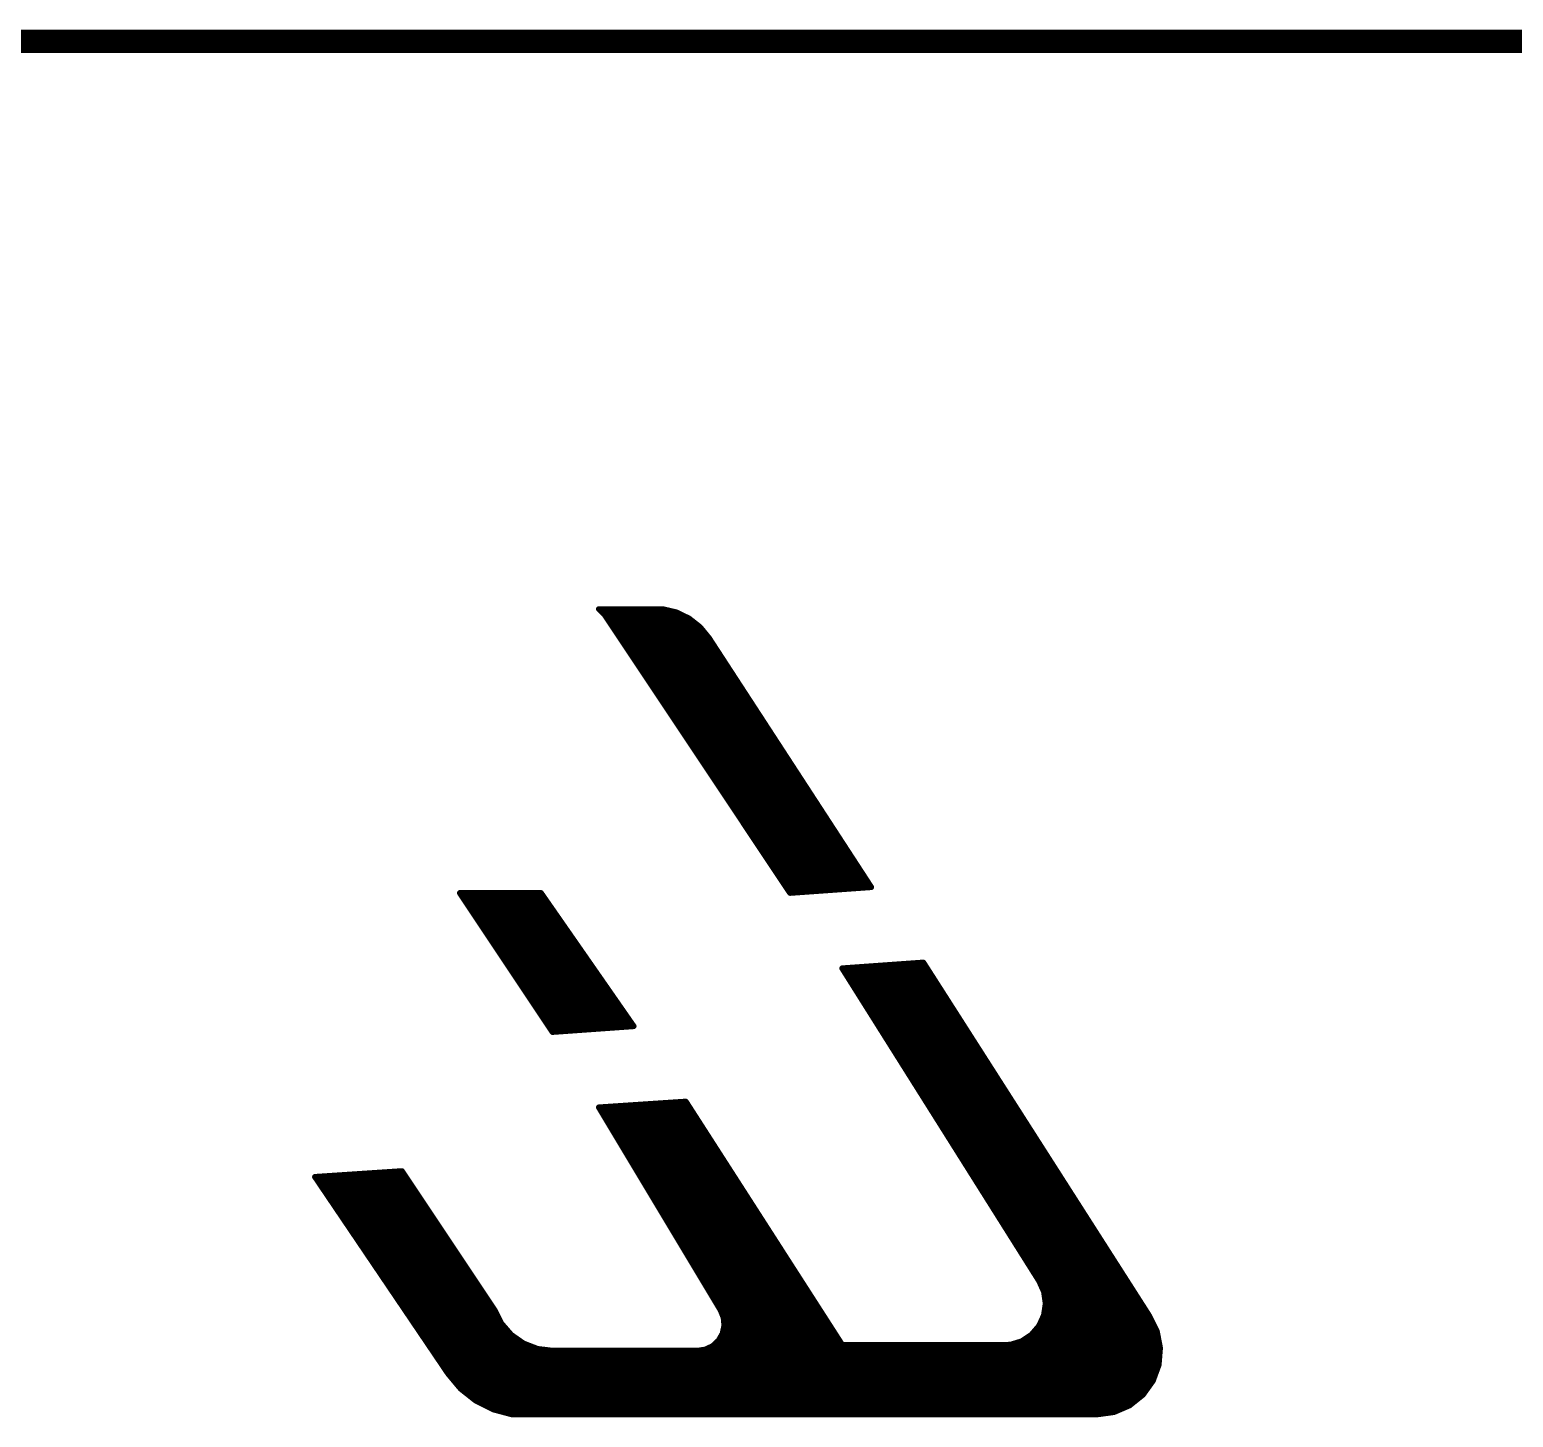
# Model space of a CAD drawing. Extents: x -0.1 to 69.9, y -0.1 to 50.9.
# Drawn here: x 50.39 to 56.89, y 44.77 to 50.85 of the extents above; entities that cross this region are included whole.
import ezdxf

# ---------------------------------------------------------------- set-up
doc = ezdxf.new("R2010")
doc.units = 0
doc.layers.add('20', color=31, linetype='CONTINUOUS')
doc.layers.add('21', color=253, linetype='CONTINUOUS')

msp = doc.modelspace()

# ---------------------------------------------------------------- linework, layer by layer
at = {"layer": '20', "const_width": 0.1016}
msp.add_lwpolyline([(5.08, 50.8), (67.31, 50.8)], dxfattribs=at)
at = {"layer": '21', "const_width": 0.0254}
for points in [[(53.1622, 48.3108), (52.8828, 48.3108)], [(52.8828, 48.3108), (52.9082, 48.2854)], [(52.9082, 48.2854), (53.721, 47.0662)], [(52.9082, 48.2854), (53.2454, 48.2854)], [(52.9251, 48.26), (53.2902, 48.26)], [(53.2223, 48.2966), (53.1622, 48.3108)], [(53.2778, 48.2698), (53.2223, 48.2966)], [(53.3263, 48.2316), (53.2778, 48.2698)], [(52.9421, 48.2346), (53.3224, 48.2346)], [(52.959, 48.2092), (53.3446, 48.2092)], [(53.3654, 48.1838), (53.3263, 48.2316)], [(52.9759, 48.1838), (53.3654, 48.1838)], [(52.9929, 48.1584), (53.3819, 48.1584)], [(53.0098, 48.133), (53.3985, 48.133)], [(54.0766, 47.0916), (53.3654, 48.1838)], [(53.0267, 48.1076), (53.415, 48.1076)], [(53.0437, 48.0822), (53.4316, 48.0822)], [(53.0606, 48.0568), (53.4481, 48.0568)], [(53.0775, 48.0314), (53.4646, 48.0314)], [(53.0945, 48.006), (53.4812, 48.006)], [(53.1114, 47.9806), (53.4977, 47.9806)], [(53.1283, 47.9552), (53.5143, 47.9552)], [(53.1453, 47.9298), (53.5308, 47.9298)], [(53.1622, 47.9044), (53.5473, 47.9044)], [(53.1791, 47.879), (53.5639, 47.879)], [(53.1961, 47.8536), (53.5804, 47.8536)], [(53.213, 47.8282), (53.597, 47.8282)], [(53.2299, 47.8028), (53.6135, 47.8028)], [(53.2469, 47.7774), (53.63, 47.7774)], [(53.2638, 47.752), (53.6466, 47.752)], [(53.2807, 47.7266), (53.6631, 47.7266)], [(53.2977, 47.7012), (53.6797, 47.7012)], [(53.3146, 47.6758), (53.6962, 47.6758)], [(53.3315, 47.6504), (53.7127, 47.6504)], [(53.3485, 47.625), (53.7293, 47.625)], [(53.3654, 47.5996), (53.7458, 47.5996)], [(53.3823, 47.5742), (53.7624, 47.5742)], [(53.3993, 47.5488), (53.7789, 47.5488)], [(53.4162, 47.5234), (53.7954, 47.5234)], [(53.4331, 47.498), (53.812, 47.498)], [(53.4501, 47.4726), (53.8285, 47.4726)], [(53.467, 47.4472), (53.845, 47.4472)], [(53.4839, 47.4218), (53.8616, 47.4218)], [(53.5009, 47.3964), (53.8781, 47.3964)], [(53.5178, 47.371), (53.8947, 47.371)], [(53.5347, 47.3456), (53.9112, 47.3456)], [(53.5517, 47.3202), (53.9277, 47.3202)], [(53.5686, 47.2948), (53.9443, 47.2948)], [(53.5855, 47.2694), (53.9608, 47.2694)], [(53.6025, 47.244), (53.9774, 47.244)], [(53.6194, 47.2186), (53.9939, 47.2186)], [(53.6363, 47.1932), (54.0104, 47.1932)], [(53.6533, 47.1678), (54.027, 47.1678)], [(53.6702, 47.1424), (54.0435, 47.1424)], [(53.6871, 47.117), (54.0601, 47.117)], [(53.7041, 47.0916), (54.0766, 47.0916)], [(53.721, 47.0662), (54.0766, 47.0916)], [(52.2732, 47.0662), (52.6796, 46.4566)], [(52.6288, 47.0662), (52.2732, 47.0662)], [(52.2901, 47.0408), (52.6465, 47.0408)], [(52.3071, 47.0154), (52.6641, 47.0154)], [(53.0352, 46.482), (52.6288, 47.0662)], [(52.324, 46.99), (52.6818, 46.99)], [(52.3409, 46.9646), (52.6995, 46.9646)], [(52.3579, 46.9392), (52.7172, 46.9392)], [(52.3748, 46.9138), (52.7348, 46.9138)], [(52.3917, 46.8884), (52.7525, 46.8884)], [(52.4087, 46.863), (52.7702, 46.863)], [(52.4256, 46.8376), (52.7878, 46.8376)], [(52.4425, 46.8122), (52.8055, 46.8122)], [(52.4595, 46.7868), (52.8232, 46.7868)], [(52.4764, 46.7614), (52.8408, 46.7614)], [(54.3052, 46.7614), (53.9496, 46.736)], [(55.2958, 45.212), (54.3052, 46.7614)], [(52.4933, 46.736), (52.8585, 46.736)], [(52.5103, 46.7106), (52.8762, 46.7106)], [(53.9496, 46.736), (54.8132, 45.3644)], [(53.9496, 46.736), (54.3214, 46.736)], [(53.9656, 46.7106), (54.3377, 46.7106)], [(52.5272, 46.6852), (52.8938, 46.6852)], [(52.5441, 46.6598), (52.9115, 46.6598)], [(52.5611, 46.6344), (52.9292, 46.6344)], [(53.9816, 46.6852), (54.3539, 46.6852)], [(53.9976, 46.6598), (54.3702, 46.6598)], [(54.0136, 46.6344), (54.3864, 46.6344)], [(52.578, 46.609), (52.9469, 46.609)], [(52.5949, 46.5836), (52.9645, 46.5836)], [(54.0296, 46.609), (54.4026, 46.609)], [(54.0456, 46.5836), (54.4189, 46.5836)], [(52.6119, 46.5582), (52.9822, 46.5582)], [(52.6288, 46.5328), (52.9999, 46.5328)], [(52.6457, 46.5074), (53.0175, 46.5074)], [(54.0615, 46.5582), (54.4351, 46.5582)], [(54.0775, 46.5328), (54.4514, 46.5328)], [(54.0935, 46.5074), (54.4676, 46.5074)], [(52.6627, 46.482), (53.0352, 46.482)], [(52.6796, 46.4566), (53.0352, 46.482)], [(54.1095, 46.482), (54.4838, 46.482)], [(54.1255, 46.4566), (54.5001, 46.4566)], [(54.1415, 46.4312), (54.5163, 46.4312)], [(54.1575, 46.4058), (54.5326, 46.4058)], [(54.1735, 46.3804), (54.5488, 46.3804)], [(54.1895, 46.355), (54.565, 46.355)], [(54.2055, 46.3296), (54.5813, 46.3296)], [(54.2215, 46.3042), (54.5975, 46.3042)], [(54.2375, 46.2788), (54.6138, 46.2788)], [(54.2535, 46.2534), (54.63, 46.2534)], [(54.2694, 46.228), (54.6462, 46.228)], [(54.2854, 46.2026), (54.6625, 46.2026)], [(54.3014, 46.1772), (54.6787, 46.1772)], [(53.2638, 46.1518), (52.8828, 46.1264)], [(52.8828, 46.1264), (53.4162, 45.2374)], [(52.8828, 46.1264), (53.2801, 46.1264)], [(53.9496, 45.085), (53.2638, 46.1518)], [(54.3174, 46.1518), (54.6949, 46.1518)], [(54.3334, 46.1264), (54.7112, 46.1264)], [(52.898, 46.101), (53.2965, 46.101)], [(52.9133, 46.0756), (53.3128, 46.0756)], [(52.9285, 46.0502), (53.3291, 46.0502)], [(54.3494, 46.101), (54.7274, 46.101)], [(54.3654, 46.0756), (54.7437, 46.0756)], [(54.3814, 46.0502), (54.7599, 46.0502)], [(52.9438, 46.0248), (53.3454, 46.0248)], [(52.959, 45.9994), (53.3618, 45.9994)], [(54.3974, 46.0248), (54.7761, 46.0248)], [(54.4134, 45.9994), (54.7924, 45.9994)], [(52.9742, 45.974), (53.3781, 45.974)], [(52.9895, 45.9486), (53.3944, 45.9486)], [(53.0047, 45.9232), (53.4108, 45.9232)], [(54.4294, 45.974), (54.8086, 45.974)], [(54.4454, 45.9486), (54.8249, 45.9486)], [(54.4614, 45.9232), (54.8411, 45.9232)], [(52.0192, 45.847), (51.6382, 45.8216)], [(52.4256, 45.2374), (52.0192, 45.847)], [(53.02, 45.8978), (53.4271, 45.8978)], [(53.0352, 45.8724), (53.4434, 45.8724)], [(53.0504, 45.847), (53.4597, 45.847)], [(54.4774, 45.8978), (54.8573, 45.8978)], [(54.4933, 45.8724), (54.8736, 45.8724)], [(54.5093, 45.847), (54.8898, 45.847)], [(51.6382, 45.8216), (52.2224, 44.958)], [(51.6382, 45.8216), (52.0361, 45.8216)], [(51.6554, 45.7962), (52.0531, 45.7962)], [(53.0657, 45.8216), (53.4761, 45.8216)], [(53.0809, 45.7962), (53.4924, 45.7962)], [(54.5253, 45.8216), (54.9061, 45.8216)], [(54.5413, 45.7962), (54.9223, 45.7962)], [(51.6726, 45.7708), (52.07, 45.7708)], [(51.6897, 45.7454), (52.0869, 45.7454)], [(51.7069, 45.72), (52.1039, 45.72)], [(53.0962, 45.7708), (53.5087, 45.7708)], [(53.1114, 45.7454), (53.5251, 45.7454)], [(53.1266, 45.72), (53.5414, 45.72)], [(54.5573, 45.7708), (54.9385, 45.7708)], [(54.5733, 45.7454), (54.9548, 45.7454)], [(54.5893, 45.72), (54.971, 45.72)], [(51.7241, 45.6946), (52.1208, 45.6946)], [(51.7413, 45.6692), (52.1377, 45.6692)], [(53.1419, 45.6946), (53.5577, 45.6946)], [(53.1571, 45.6692), (53.574, 45.6692)], [(54.6053, 45.6946), (54.9873, 45.6946)], [(54.6213, 45.6692), (55.0035, 45.6692)], [(51.7585, 45.6438), (52.1547, 45.6438)], [(51.7757, 45.6184), (52.1716, 45.6184)], [(51.7928, 45.593), (52.1885, 45.593)], [(53.1724, 45.6438), (53.5904, 45.6438)], [(53.1876, 45.6184), (53.6067, 45.6184)], [(53.2028, 45.593), (53.623, 45.593)], [(54.6373, 45.6438), (55.0197, 45.6438)], [(54.6533, 45.6184), (55.036, 45.6184)], [(54.6693, 45.593), (55.0522, 45.593)], [(51.81, 45.5676), (52.2055, 45.5676)], [(51.8272, 45.5422), (52.2224, 45.5422)], [(53.2181, 45.5676), (53.6394, 45.5676)], [(53.2333, 45.5422), (53.6557, 45.5422)], [(54.6853, 45.5676), (55.0685, 45.5676)], [(54.7013, 45.5422), (55.0847, 45.5422)], [(51.8444, 45.5168), (52.2393, 45.5168)], [(51.8616, 45.4914), (52.2563, 45.4914)], [(51.8788, 45.466), (52.2732, 45.466)], [(53.2486, 45.5168), (53.672, 45.5168)], [(53.2638, 45.4914), (53.6883, 45.4914)], [(53.279, 45.466), (53.7047, 45.466)], [(54.7172, 45.5168), (55.1009, 45.5168)], [(54.7332, 45.4914), (55.1172, 45.4914)], [(54.7492, 45.466), (55.1334, 45.466)], [(51.8959, 45.4406), (52.2901, 45.4406)], [(51.9131, 45.4152), (52.3071, 45.4152)], [(51.9303, 45.3898), (52.324, 45.3898)], [(53.2943, 45.4406), (53.721, 45.4406)], [(53.3095, 45.4152), (53.7373, 45.4152)], [(53.3248, 45.3898), (53.7537, 45.3898)], [(54.7652, 45.4406), (55.1496, 45.4406)], [(54.7812, 45.4152), (55.1659, 45.4152)], [(54.7972, 45.3898), (55.1821, 45.3898)], [(51.9475, 45.3644), (52.3409, 45.3644)], [(51.9647, 45.339), (52.3579, 45.339)], [(53.34, 45.3644), (53.77, 45.3644)], [(53.3552, 45.339), (53.7863, 45.339)], [(54.8132, 45.3644), (54.8343, 45.3174)], [(54.8132, 45.3644), (55.1984, 45.3644)], [(54.8246, 45.339), (55.2146, 45.339)], [(51.9818, 45.3136), (52.3748, 45.3136)], [(51.999, 45.2882), (52.3917, 45.2882)], [(52.0162, 45.2628), (52.4087, 45.2628)], [(53.3705, 45.3136), (53.8026, 45.3136)], [(53.3857, 45.2882), (53.819, 45.2882)], [(53.401, 45.2628), (53.8353, 45.2628)], [(54.8414, 45.2663), (54.834, 45.2154)], [(54.8343, 45.3174), (54.8414, 45.2663)], [(54.8348, 45.3136), (55.2308, 45.3136)], [(54.8383, 45.2882), (55.2471, 45.2882)], [(54.8409, 45.2628), (55.2633, 45.2628)], [(52.0334, 45.2374), (52.4256, 45.2374)], [(52.0506, 45.212), (52.4386, 45.212)], [(52.4555, 45.1787), (52.4256, 45.2374)], [(53.4162, 45.2374), (53.4296, 45.2046)], [(53.4162, 45.2374), (53.8516, 45.2374)], [(53.4266, 45.212), (53.868, 45.212)], [(53.4296, 45.2046), (53.4327, 45.1694)], [(54.834, 45.2154), (54.8127, 45.1684)], [(54.8325, 45.212), (55.2958, 45.212)], [(54.8372, 45.2374), (55.2796, 45.2374)], [(55.3291, 45.1451), (55.2958, 45.212)], [(52.0678, 45.1866), (52.4515, 45.1866)], [(52.0849, 45.1612), (52.4708, 45.1612)], [(52.1021, 45.1358), (52.4928, 45.1358)], [(52.4987, 45.129), (52.4555, 45.1787)], [(52.5527, 45.0912), (52.4987, 45.129)], [(53.4251, 45.1348), (53.4075, 45.104)], [(53.4327, 45.1694), (53.4251, 45.1348)], [(53.4253, 45.1358), (53.9169, 45.1358)], [(53.4309, 45.1612), (53.9006, 45.1612)], [(53.4312, 45.1866), (53.8843, 45.1866)], [(54.7792, 45.1293), (54.7362, 45.101)], [(54.8127, 45.1684), (54.7792, 45.1293)], [(54.7848, 45.1358), (55.3309, 45.1358)], [(54.8065, 45.1612), (55.3211, 45.1612)], [(54.821, 45.1866), (55.3084, 45.1866)], [(55.3432, 45.0718), (55.3291, 45.1451)], [(52.1193, 45.1104), (52.5253, 45.1104)], [(52.1365, 45.085), (52.5689, 45.085)], [(52.6142, 45.0676), (52.5527, 45.0912)], [(52.6796, 45.0596), (52.6142, 45.0676)], [(53.3496, 45.0647), (53.3146, 45.0596)], [(53.3816, 45.0799), (53.3496, 45.0647)], [(53.4075, 45.104), (53.3816, 45.0799)], [(53.387, 45.085), (53.9496, 45.085)], [(53.4111, 45.1104), (53.9333, 45.1104)], [(54.6354, 45.085), (53.9496, 45.085)], [(54.6869, 45.0859), (54.6354, 45.085)], [(54.6354, 45.085), (55.3407, 45.085)], [(54.7362, 45.101), (54.6869, 45.0859)], [(54.7505, 45.1104), (55.3358, 45.1104)], [(55.3372, 44.9974), (55.3432, 45.0718)], [(52.1537, 45.0596), (52.6796, 45.0596)], [(52.1709, 45.0342), (55.3402, 45.0342)], [(52.188, 45.0088), (55.3381, 45.0088)], [(53.3146, 45.0596), (52.6796, 45.0596)], [(53.3146, 45.0596), (55.3422, 45.0596)], [(52.2052, 44.9834), (55.3321, 44.9834)], [(52.2224, 44.958), (52.277, 44.8928)], [(52.2224, 44.958), (55.3227, 44.958)], [(55.3115, 44.9273), (55.3372, 44.9974)], [(52.2437, 44.9326), (55.3134, 44.9326)], [(52.2649, 44.9072), (55.2971, 44.9072)], [(52.277, 44.8928), (52.3436, 44.8401)], [(52.2909, 44.8818), (55.2789, 44.8818)], [(55.268, 44.8666), (55.3115, 44.9273)], [(52.323, 44.8564), (55.2553, 44.8564)], [(52.3436, 44.8401), (52.4196, 44.802)], [(52.3618, 44.831), (55.2237, 44.831)], [(52.4125, 44.8056), (55.1768, 44.8056)], [(55.1412, 44.7903), (55.2098, 44.8198)], [(55.2098, 44.8198), (55.268, 44.8666)], [(52.4196, 44.802), (52.5018, 44.7802)], [(52.5018, 44.7802), (55.0672, 44.7802)], [(52.5018, 44.7802), (55.0672, 44.7802)], [(55.0672, 44.7802), (55.1412, 44.7903)]]:
    msp.add_lwpolyline(points, dxfattribs=at)
at = {"layer": '21', "const_width": 0.0127}
for points in [[(52.8873, 48.3153, 1), (52.8783, 48.3063)], [(52.8828, 48.3171, 1), (52.8828, 48.3045)], [(52.9135, 48.2889, 1), (52.9029, 48.2819)], [(52.9082, 48.2918, 1), (52.9082, 48.2791)], [(52.9037, 48.2809, 1), (52.9127, 48.2899)], [(52.9251, 48.2664, 1), (52.9251, 48.2537)], [(53.1637, 48.317, 1), (53.1607, 48.3046)], [(53.1622, 48.3045, 1), (53.1622, 48.3171)], [(53.225, 48.3023, 1), (53.2195, 48.2909)], [(53.2208, 48.2904, 1), (53.2237, 48.3028)], [(53.2454, 48.2791, 1), (53.2454, 48.2918)], [(53.2818, 48.2747, 1), (53.2739, 48.2648)], [(53.2751, 48.264, 1), (53.2806, 48.2755)], [(53.2902, 48.2537, 1), (53.2902, 48.2664)], [(52.9421, 48.2409, 1), (52.9421, 48.2283)], [(52.959, 48.2156, 1), (52.959, 48.2029)], [(53.3312, 48.2356, 1), (53.3214, 48.2275)], [(53.3224, 48.2283, 1), (53.3224, 48.2409)], [(53.3224, 48.2266, 1), (53.3302, 48.2365)], [(53.3446, 48.2029, 1), (53.3446, 48.2156)], [(52.9759, 48.1902, 1), (52.9759, 48.1775)], [(52.9929, 48.1647, 1), (52.9929, 48.1521)], [(53.0098, 48.1394, 1), (53.0098, 48.1267)], [(53.3707, 48.1873, 1), (53.3601, 48.1803)], [(53.3605, 48.1798, 1), (53.3703, 48.1878)], [(53.3654, 48.1775, 1), (53.3654, 48.1902)], [(53.3819, 48.1521, 1), (53.3819, 48.1647)], [(53.3985, 48.1267, 1), (53.3985, 48.1394)], [(53.0267, 48.114, 1), (53.0267, 48.1013)], [(53.0437, 48.0885, 1), (53.0437, 48.0759)], [(53.0606, 48.0632, 1), (53.0606, 48.0505)], [(53.415, 48.1013, 1), (53.415, 48.114)], [(53.4316, 48.0759, 1), (53.4316, 48.0885)], [(53.4481, 48.0505, 1), (53.4481, 48.0632)], [(53.0775, 48.0378, 1), (53.0775, 48.0251)], [(53.0945, 48.0123, 1), (53.0945, 47.9997)], [(53.4646, 48.0251, 1), (53.4646, 48.0378)], [(53.4812, 47.9997, 1), (53.4812, 48.0123)], [(53.1114, 47.987, 1), (53.1114, 47.9743)], [(53.1283, 47.9616, 1), (53.1283, 47.9489)], [(53.1453, 47.9361, 1), (53.1453, 47.9235)], [(53.4977, 47.9743, 1), (53.4977, 47.987)], [(53.5143, 47.9489, 1), (53.5143, 47.9616)], [(53.5308, 47.9235, 1), (53.5308, 47.9361)], [(53.1622, 47.9108, 1), (53.1622, 47.8981)], [(53.1791, 47.8854, 1), (53.1791, 47.8727)], [(53.5473, 47.8981, 1), (53.5473, 47.9108)], [(53.5639, 47.8727, 1), (53.5639, 47.8854)], [(53.1961, 47.8599, 1), (53.1961, 47.8473)], [(53.213, 47.8346, 1), (53.213, 47.8219)], [(53.2299, 47.8092, 1), (53.2299, 47.7965)], [(53.5804, 47.8473, 1), (53.5804, 47.8599)], [(53.597, 47.8219, 1), (53.597, 47.8346)], [(53.6135, 47.7965, 1), (53.6135, 47.8092)], [(53.2469, 47.7837, 1), (53.2469, 47.7711)], [(53.2638, 47.7584, 1), (53.2638, 47.7457)], [(53.63, 47.7711, 1), (53.63, 47.7837)], [(53.6466, 47.7457, 1), (53.6466, 47.7584)], [(53.2807, 47.733, 1), (53.2807, 47.7203)], [(53.2977, 47.7075, 1), (53.2977, 47.6949)], [(53.3146, 47.6822, 1), (53.3146, 47.6695)], [(53.6631, 47.7203, 1), (53.6631, 47.733)], [(53.6797, 47.6949, 1), (53.6797, 47.7075)], [(53.6962, 47.6695, 1), (53.6962, 47.6822)], [(53.3315, 47.6568, 1), (53.3315, 47.6441)], [(53.3485, 47.6313, 1), (53.3485, 47.6187)], [(53.7127, 47.6441, 1), (53.7127, 47.6568)], [(53.7293, 47.6187, 1), (53.7293, 47.6313)], [(53.3654, 47.6059, 1), (53.3654, 47.5933)], [(53.3823, 47.5806, 1), (53.3823, 47.5679)], [(53.3993, 47.5551, 1), (53.3993, 47.5425)], [(53.7458, 47.5933, 1), (53.7458, 47.6059)], [(53.7624, 47.5679, 1), (53.7624, 47.5806)], [(53.7789, 47.5425, 1), (53.7789, 47.5551)], [(53.4162, 47.5297, 1), (53.4162, 47.5171)], [(53.4331, 47.5044, 1), (53.4331, 47.4917)], [(53.4501, 47.4789, 1), (53.4501, 47.4663)], [(53.7954, 47.5171, 1), (53.7954, 47.5297)], [(53.812, 47.4917, 1), (53.812, 47.5044)], [(53.8285, 47.4663, 1), (53.8285, 47.4789)], [(53.467, 47.4535, 1), (53.467, 47.4409)], [(53.4839, 47.4282, 1), (53.4839, 47.4155)], [(53.845, 47.4409, 1), (53.845, 47.4535)], [(53.8616, 47.4155, 1), (53.8616, 47.4282)], [(53.5009, 47.4027, 1), (53.5009, 47.3901)], [(53.5178, 47.3773, 1), (53.5178, 47.3647)], [(53.5347, 47.352, 1), (53.5347, 47.3393)], [(53.8781, 47.3901, 1), (53.8781, 47.4027)], [(53.8947, 47.3647, 1), (53.8947, 47.3773)], [(53.9112, 47.3393, 1), (53.9112, 47.352)], [(53.5517, 47.3265, 1), (53.5517, 47.3139)], [(53.5686, 47.3011, 1), (53.5686, 47.2885)], [(53.9277, 47.3139, 1), (53.9277, 47.3265)], [(53.9443, 47.2885, 1), (53.9443, 47.3011)], [(53.5855, 47.2758, 1), (53.5855, 47.2631)], [(53.6025, 47.2503, 1), (53.6025, 47.2377)], [(53.6194, 47.2249, 1), (53.6194, 47.2123)], [(53.9608, 47.2631, 1), (53.9608, 47.2758)], [(53.9774, 47.2377, 1), (53.9774, 47.2503)], [(53.9939, 47.2123, 1), (53.9939, 47.2249)], [(53.6363, 47.1996, 1), (53.6363, 47.1869)], [(53.6533, 47.1741, 1), (53.6533, 47.1615)], [(54.0104, 47.1869, 1), (54.0104, 47.1996)], [(54.027, 47.1615, 1), (54.027, 47.1741)], [(53.6702, 47.1487, 1), (53.6702, 47.1361)], [(53.6871, 47.1234, 1), (53.6871, 47.1107)], [(53.7041, 47.0979, 1), (53.7041, 47.0853)], [(54.0435, 47.1361, 1), (54.0435, 47.1487)], [(54.0601, 47.1107, 1), (54.0601, 47.1234)], [(54.0713, 47.0881, 1), (54.0819, 47.0951)], [(54.0771, 47.0853, 1), (54.0761, 47.0979)], [(54.0766, 47.0853, 1), (54.0766, 47.0979)], [(52.2785, 47.0697, 1), (52.2679, 47.0627)], [(52.2732, 47.0725, 1), (52.2732, 47.0599)], [(52.2901, 47.0472, 1), (52.2901, 47.0345)], [(52.3071, 47.0217, 1), (52.3071, 47.0091)], [(52.634, 47.0698, 1), (52.6236, 47.0626)], [(52.6288, 47.0599, 1), (52.6288, 47.0725)], [(52.6465, 47.0345, 1), (52.6465, 47.0472)], [(52.6641, 47.0091, 1), (52.6641, 47.0217)], [(53.7205, 47.0725, 1), (53.7215, 47.0599)], [(53.7157, 47.0627, 1), (53.7263, 47.0697)], [(52.324, 46.9963, 1), (52.324, 46.9837)], [(52.3409, 46.971, 1), (52.3409, 46.9583)], [(52.6818, 46.9837, 1), (52.6818, 46.9963)], [(52.6995, 46.9583, 1), (52.6995, 46.971)], [(52.3579, 46.9455, 1), (52.3579, 46.9329)], [(52.3748, 46.9201, 1), (52.3748, 46.9075)], [(52.3917, 46.8948, 1), (52.3917, 46.8821)], [(52.7172, 46.9329, 1), (52.7172, 46.9455)], [(52.7348, 46.9075, 1), (52.7348, 46.9201)], [(52.7525, 46.8821, 1), (52.7525, 46.8948)], [(52.4087, 46.8693, 1), (52.4087, 46.8567)], [(52.4256, 46.8439, 1), (52.4256, 46.8313)], [(52.7702, 46.8567, 1), (52.7702, 46.8693)], [(52.7878, 46.8313, 1), (52.7878, 46.8439)], [(52.4425, 46.8186, 1), (52.4425, 46.8059)], [(52.4595, 46.7931, 1), (52.4595, 46.7805)], [(52.4764, 46.7677, 1), (52.4764, 46.7551)], [(52.8055, 46.8059, 1), (52.8055, 46.8186)], [(52.8232, 46.7805, 1), (52.8232, 46.7931)], [(52.8408, 46.7551, 1), (52.8408, 46.7677)], [(54.3106, 46.7648, 1), (54.2998, 46.758)], [(54.3057, 46.7551, 1), (54.3047, 46.7677)], [(52.4933, 46.7424, 1), (52.4933, 46.7297)], [(52.5103, 46.7169, 1), (52.5103, 46.7043)], [(52.8585, 46.7297, 1), (52.8585, 46.7424)], [(52.8762, 46.7043, 1), (52.8762, 46.7169)], [(53.9496, 46.7424, 1), (53.9496, 46.7297)], [(53.955, 46.7394, 1), (53.9442, 46.7326)], [(53.9491, 46.7423, 1), (53.9501, 46.7297)], [(53.9656, 46.7169, 1), (53.9656, 46.7043)], [(54.3214, 46.7297, 1), (54.3214, 46.7424)], [(54.3377, 46.7043, 1), (54.3377, 46.7169)], [(52.5272, 46.6915, 1), (52.5272, 46.6789)], [(52.5441, 46.6662, 1), (52.5441, 46.6535)], [(52.5611, 46.6407, 1), (52.5611, 46.6281)], [(52.8938, 46.6789, 1), (52.8938, 46.6915)], [(52.9115, 46.6535, 1), (52.9115, 46.6662)], [(52.9292, 46.6281, 1), (52.9292, 46.6407)], [(53.9816, 46.6915, 1), (53.9816, 46.6789)], [(53.9976, 46.6662, 1), (53.9976, 46.6535)], [(54.0136, 46.6407, 1), (54.0136, 46.6281)], [(54.3539, 46.6789, 1), (54.3539, 46.6915)], [(54.3702, 46.6535, 1), (54.3702, 46.6662)], [(54.3864, 46.6281, 1), (54.3864, 46.6407)], [(52.578, 46.6153, 1), (52.578, 46.6027)], [(52.5949, 46.59, 1), (52.5949, 46.5773)], [(52.9469, 46.6027, 1), (52.9469, 46.6153)], [(52.9645, 46.5773, 1), (52.9645, 46.59)], [(54.0296, 46.6153, 1), (54.0296, 46.6027)], [(54.0456, 46.59, 1), (54.0456, 46.5773)], [(54.4026, 46.6027, 1), (54.4026, 46.6153)], [(54.4189, 46.5773, 1), (54.4189, 46.59)], [(52.6119, 46.5645, 1), (52.6119, 46.5519)], [(52.6288, 46.5391, 1), (52.6288, 46.5265)], [(52.6457, 46.5138, 1), (52.6457, 46.5011)], [(52.9822, 46.5519, 1), (52.9822, 46.5645)], [(52.9999, 46.5265, 1), (52.9999, 46.5391)], [(53.0175, 46.5011, 1), (53.0175, 46.5138)], [(54.0615, 46.5645, 1), (54.0615, 46.5519)], [(54.0775, 46.5391, 1), (54.0775, 46.5265)], [(54.0935, 46.5138, 1), (54.0935, 46.5011)], [(54.4351, 46.5519, 1), (54.4351, 46.5645)], [(54.4514, 46.5265, 1), (54.4514, 46.5391)], [(54.4676, 46.5011, 1), (54.4676, 46.5138)], [(52.6627, 46.4883, 1), (52.6627, 46.4757)], [(52.6791, 46.4629, 1), (52.6801, 46.4503)], [(52.6743, 46.4531, 1), (52.6849, 46.4601)], [(53.03, 46.4784, 1), (53.0404, 46.4856)], [(53.0357, 46.4757, 1), (53.0347, 46.4883)], [(53.0352, 46.4757, 1), (53.0352, 46.4883)], [(54.1095, 46.4883, 1), (54.1095, 46.4757)], [(54.1255, 46.4629, 1), (54.1255, 46.4503)], [(54.1415, 46.4376, 1), (54.1415, 46.4249)], [(54.4838, 46.4757, 1), (54.4838, 46.4883)], [(54.5001, 46.4503, 1), (54.5001, 46.4629)], [(54.5163, 46.4249, 1), (54.5163, 46.4376)], [(54.1575, 46.4121, 1), (54.1575, 46.3995)], [(54.1735, 46.3867, 1), (54.1735, 46.3741)], [(54.5326, 46.3995, 1), (54.5326, 46.4121)], [(54.5488, 46.3741, 1), (54.5488, 46.3867)], [(54.1895, 46.3614, 1), (54.1895, 46.3487)], [(54.2055, 46.3359, 1), (54.2055, 46.3233)], [(54.2215, 46.3105, 1), (54.2215, 46.2979)], [(54.565, 46.3487, 1), (54.565, 46.3614)], [(54.5813, 46.3233, 1), (54.5813, 46.3359)], [(54.5975, 46.2979, 1), (54.5975, 46.3105)], [(54.2375, 46.2852, 1), (54.2375, 46.2725)], [(54.2535, 46.2597, 1), (54.2535, 46.2471)], [(54.6138, 46.2725, 1), (54.6138, 46.2852)], [(54.63, 46.2471, 1), (54.63, 46.2597)], [(54.2694, 46.2343, 1), (54.2694, 46.2217)], [(54.2854, 46.209, 1), (54.2854, 46.1963)], [(54.3014, 46.1835, 1), (54.3014, 46.1709)], [(54.6462, 46.2217, 1), (54.6462, 46.2343)], [(54.6625, 46.1963, 1), (54.6625, 46.209)], [(54.6787, 46.1709, 1), (54.6787, 46.1835)], [(52.8828, 46.1328, 1), (52.8828, 46.1201)], [(52.8882, 46.1297, 1), (52.8774, 46.1231)], [(52.8824, 46.1327, 1), (52.8832, 46.1201)], [(53.2691, 46.1552, 1), (53.2585, 46.1484)], [(53.2642, 46.1455, 1), (53.2634, 46.1581)], [(53.2801, 46.1201, 1), (53.2801, 46.1328)], [(54.3174, 46.1581, 1), (54.3174, 46.1455)], [(54.3334, 46.1328, 1), (54.3334, 46.1201)], [(54.6949, 46.1455, 1), (54.6949, 46.1581)], [(54.7112, 46.1201, 1), (54.7112, 46.1328)], [(52.898, 46.1073, 1), (52.898, 46.0947)], [(52.9133, 46.0819, 1), (52.9133, 46.0693)], [(52.9285, 46.0566, 1), (52.9285, 46.0439)], [(53.2965, 46.0947, 1), (53.2965, 46.1073)], [(53.3128, 46.0693, 1), (53.3128, 46.0819)], [(53.3291, 46.0439, 1), (53.3291, 46.0566)], [(54.3494, 46.1073, 1), (54.3494, 46.0947)], [(54.3654, 46.0819, 1), (54.3654, 46.0693)], [(54.3814, 46.0566, 1), (54.3814, 46.0439)], [(54.7274, 46.0947, 1), (54.7274, 46.1073)], [(54.7437, 46.0693, 1), (54.7437, 46.0819)], [(54.7599, 46.0439, 1), (54.7599, 46.0566)], [(52.9438, 46.0311, 1), (52.9438, 46.0185)], [(52.959, 46.0057, 1), (52.959, 45.9931)], [(53.3454, 46.0185, 1), (53.3454, 46.0311)], [(53.3618, 45.9931, 1), (53.3618, 46.0057)], [(54.3974, 46.0311, 1), (54.3974, 46.0185)], [(54.4134, 46.0057, 1), (54.4134, 45.9931)], [(54.7761, 46.0185, 1), (54.7761, 46.0311)], [(54.7924, 45.9931, 1), (54.7924, 46.0057)], [(52.9742, 45.9804, 1), (52.9742, 45.9677)], [(52.9895, 45.9549, 1), (52.9895, 45.9423)], [(53.0047, 45.9295, 1), (53.0047, 45.9169)], [(53.3781, 45.9677, 1), (53.3781, 45.9804)], [(53.3944, 45.9423, 1), (53.3944, 45.9549)], [(53.4108, 45.9169, 1), (53.4108, 45.9295)], [(54.4294, 45.9804, 1), (54.4294, 45.9677)], [(54.4454, 45.9549, 1), (54.4454, 45.9423)], [(54.4614, 45.9295, 1), (54.4614, 45.9169)], [(54.8086, 45.9677, 1), (54.8086, 45.9804)], [(54.8249, 45.9423, 1), (54.8249, 45.9549)], [(54.8411, 45.9169, 1), (54.8411, 45.9295)], [(52.0245, 45.8505, 1), (52.0139, 45.8435)], [(52.0196, 45.8407, 1), (52.0188, 45.8533)], [(53.02, 45.9042, 1), (53.02, 45.8915)], [(53.0352, 45.8787, 1), (53.0352, 45.8661)], [(53.0504, 45.8533, 1), (53.0504, 45.8407)], [(53.4271, 45.8915, 1), (53.4271, 45.9042)], [(53.4434, 45.8661, 1), (53.4434, 45.8787)], [(53.4597, 45.8407, 1), (53.4597, 45.8533)], [(54.4774, 45.9042, 1), (54.4774, 45.8915)], [(54.4933, 45.8787, 1), (54.4933, 45.8661)], [(54.5093, 45.8533, 1), (54.5093, 45.8407)], [(54.8573, 45.8915, 1), (54.8573, 45.9042)], [(54.8736, 45.8661, 1), (54.8736, 45.8787)], [(54.8898, 45.8407, 1), (54.8898, 45.8533)], [(51.6435, 45.8252, 1), (51.6329, 45.818)], [(51.6382, 45.828, 1), (51.6382, 45.8153)], [(51.6378, 45.8279, 1), (51.6386, 45.8153)], [(51.6554, 45.8025, 1), (51.6554, 45.7899)], [(52.0361, 45.8153, 1), (52.0361, 45.828)], [(52.0531, 45.7899, 1), (52.0531, 45.8025)], [(53.0657, 45.828, 1), (53.0657, 45.8153)], [(53.0809, 45.8025, 1), (53.0809, 45.7899)], [(53.4761, 45.8153, 1), (53.4761, 45.828)], [(53.4924, 45.7899, 1), (53.4924, 45.8025)], [(54.5253, 45.828, 1), (54.5253, 45.8153)], [(54.5413, 45.8025, 1), (54.5413, 45.7899)], [(54.9061, 45.8153, 1), (54.9061, 45.828)], [(54.9223, 45.7899, 1), (54.9223, 45.8025)], [(51.6726, 45.7771, 1), (51.6726, 45.7645)], [(51.6897, 45.7518, 1), (51.6897, 45.7391)], [(51.7069, 45.7263, 1), (51.7069, 45.7137)], [(52.07, 45.7645, 1), (52.07, 45.7771)], [(52.0869, 45.7391, 1), (52.0869, 45.7518)], [(52.1039, 45.7137, 1), (52.1039, 45.7263)], [(53.0962, 45.7771, 1), (53.0962, 45.7645)], [(53.1114, 45.7518, 1), (53.1114, 45.7391)], [(53.1266, 45.7263, 1), (53.1266, 45.7137)], [(53.5087, 45.7645, 1), (53.5087, 45.7771)], [(53.5251, 45.7391, 1), (53.5251, 45.7518)], [(53.5414, 45.7137, 1), (53.5414, 45.7263)], [(54.5573, 45.7771, 1), (54.5573, 45.7645)], [(54.5733, 45.7518, 1), (54.5733, 45.7391)], [(54.5893, 45.7263, 1), (54.5893, 45.7137)], [(54.9385, 45.7645, 1), (54.9385, 45.7771)], [(54.9548, 45.7391, 1), (54.9548, 45.7518)], [(54.971, 45.7137, 1), (54.971, 45.7263)], [(51.7241, 45.7009, 1), (51.7241, 45.6883)], [(51.7413, 45.6756, 1), (51.7413, 45.6629)], [(52.1208, 45.6883, 1), (52.1208, 45.7009)], [(52.1377, 45.6629, 1), (52.1377, 45.6756)], [(53.1419, 45.7009, 1), (53.1419, 45.6883)], [(53.1571, 45.6756, 1), (53.1571, 45.6629)], [(53.5577, 45.6883, 1), (53.5577, 45.7009)], [(53.574, 45.6629, 1), (53.574, 45.6756)], [(54.6053, 45.7009, 1), (54.6053, 45.6883)], [(54.6213, 45.6756, 1), (54.6213, 45.6629)], [(54.9873, 45.6883, 1), (54.9873, 45.7009)], [(55.0035, 45.6629, 1), (55.0035, 45.6756)], [(51.7585, 45.6501, 1), (51.7585, 45.6375)], [(51.7757, 45.6247, 1), (51.7757, 45.6121)], [(51.7928, 45.5994, 1), (51.7928, 45.5867)], [(52.1547, 45.6375, 1), (52.1547, 45.6501)], [(52.1716, 45.6121, 1), (52.1716, 45.6247)], [(52.1885, 45.5867, 1), (52.1885, 45.5994)], [(53.1724, 45.6501, 1), (53.1724, 45.6375)], [(53.1876, 45.6247, 1), (53.1876, 45.6121)], [(53.2028, 45.5994, 1), (53.2028, 45.5867)], [(53.5904, 45.6375, 1), (53.5904, 45.6501)], [(53.6067, 45.6121, 1), (53.6067, 45.6247)], [(53.623, 45.5867, 1), (53.623, 45.5994)], [(54.6373, 45.6501, 1), (54.6373, 45.6375)], [(54.6533, 45.6247, 1), (54.6533, 45.6121)], [(54.6693, 45.5994, 1), (54.6693, 45.5867)], [(55.0197, 45.6375, 1), (55.0197, 45.6501)], [(55.036, 45.6121, 1), (55.036, 45.6247)], [(55.0522, 45.5867, 1), (55.0522, 45.5994)], [(51.81, 45.5739, 1), (51.81, 45.5613)], [(51.8272, 45.5485, 1), (51.8272, 45.5359)], [(52.2055, 45.5613, 1), (52.2055, 45.5739)], [(52.2224, 45.5359, 1), (52.2224, 45.5485)], [(53.2181, 45.5739, 1), (53.2181, 45.5613)], [(53.2333, 45.5485, 1), (53.2333, 45.5359)], [(53.6394, 45.5613, 1), (53.6394, 45.5739)], [(53.6557, 45.5359, 1), (53.6557, 45.5485)], [(54.6853, 45.5739, 1), (54.6853, 45.5613)], [(54.7013, 45.5485, 1), (54.7013, 45.5359)], [(55.0685, 45.5613, 1), (55.0685, 45.5739)], [(55.0847, 45.5359, 1), (55.0847, 45.5485)], [(51.8444, 45.5232, 1), (51.8444, 45.5105)], [(51.8616, 45.4977, 1), (51.8616, 45.4851)], [(51.8788, 45.4723, 1), (51.8788, 45.4597)], [(52.2393, 45.5105, 1), (52.2393, 45.5232)], [(52.2563, 45.4851, 1), (52.2563, 45.4977)], [(52.2732, 45.4597, 1), (52.2732, 45.4723)], [(53.2486, 45.5232, 1), (53.2486, 45.5105)], [(53.2638, 45.4977, 1), (53.2638, 45.4851)], [(53.279, 45.4723, 1), (53.279, 45.4597)], [(53.672, 45.5105, 1), (53.672, 45.5232)], [(53.6883, 45.4851, 1), (53.6883, 45.4977)], [(53.7047, 45.4597, 1), (53.7047, 45.4723)], [(54.7172, 45.5232, 1), (54.7172, 45.5105)], [(54.7332, 45.4977, 1), (54.7332, 45.4851)], [(54.7492, 45.4723, 1), (54.7492, 45.4597)], [(55.1009, 45.5105, 1), (55.1009, 45.5232)], [(55.1172, 45.4851, 1), (55.1172, 45.4977)], [(55.1334, 45.4597, 1), (55.1334, 45.4723)], [(51.8959, 45.447, 1), (51.8959, 45.4343)], [(51.9131, 45.4215, 1), (51.9131, 45.4089)], [(51.9303, 45.3961, 1), (51.9303, 45.3835)], [(52.2901, 45.4343, 1), (52.2901, 45.447)], [(52.3071, 45.4089, 1), (52.3071, 45.4215)], [(52.324, 45.3835, 1), (52.324, 45.3961)], [(53.2943, 45.447, 1), (53.2943, 45.4343)], [(53.3095, 45.4215, 1), (53.3095, 45.4089)], [(53.3248, 45.3961, 1), (53.3248, 45.3835)], [(53.721, 45.4343, 1), (53.721, 45.447)], [(53.7373, 45.4089, 1), (53.7373, 45.4215)], [(53.7537, 45.3835, 1), (53.7537, 45.3961)], [(54.7652, 45.447, 1), (54.7652, 45.4343)], [(54.7812, 45.4215, 1), (54.7812, 45.4089)], [(54.7972, 45.3961, 1), (54.7972, 45.3835)], [(55.1496, 45.4343, 1), (55.1496, 45.447)], [(55.1659, 45.4089, 1), (55.1659, 45.4215)], [(55.1821, 45.3835, 1), (55.1821, 45.3961)], [(51.9475, 45.3708, 1), (51.9475, 45.3581)], [(51.9647, 45.3453, 1), (51.9647, 45.3327)], [(52.3409, 45.3581, 1), (52.3409, 45.3708)], [(52.3579, 45.3327, 1), (52.3579, 45.3453)], [(53.34, 45.3708, 1), (53.34, 45.3581)], [(53.3552, 45.3453, 1), (53.3552, 45.3327)], [(53.77, 45.3581, 1), (53.77, 45.3708)], [(53.7863, 45.3327, 1), (53.7863, 45.3453)], [(54.8132, 45.3708, 1), (54.8132, 45.3581)], [(54.819, 45.367, 1), (54.8074, 45.3618)], [(54.8078, 45.361, 1), (54.8186, 45.3678)], [(54.8246, 45.3453, 1), (54.8246, 45.3327)], [(55.1984, 45.3581, 1), (55.1984, 45.3708)], [(55.2146, 45.3327, 1), (55.2146, 45.3453)], [(51.9818, 45.3199, 1), (51.9818, 45.3073)], [(51.999, 45.2946, 1), (51.999, 45.2819)], [(52.0162, 45.2692, 1), (52.0162, 45.2565)], [(52.3748, 45.3073, 1), (52.3748, 45.3199)], [(52.3917, 45.2819, 1), (52.3917, 45.2946)], [(52.4087, 45.2565, 1), (52.4087, 45.2692)], [(53.3705, 45.3199, 1), (53.3705, 45.3073)], [(53.3857, 45.2946, 1), (53.3857, 45.2819)], [(53.401, 45.2692, 1), (53.401, 45.2565)], [(53.8026, 45.3073, 1), (53.8026, 45.3199)], [(53.819, 45.2819, 1), (53.819, 45.2946)], [(53.8353, 45.2565, 1), (53.8353, 45.2692)], [(54.8405, 45.3182, 1), (54.828, 45.3165)], [(54.8285, 45.3148, 1), (54.84, 45.32)], [(54.8348, 45.3199, 1), (54.8348, 45.3073)], [(54.8383, 45.2946, 1), (54.8383, 45.2819)], [(54.8409, 45.2692, 1), (54.8409, 45.2565)], [(54.8477, 45.2654, 1), (54.8351, 45.2673)], [(54.8351, 45.2655, 1), (54.8477, 45.2672)], [(55.2308, 45.3073, 1), (55.2308, 45.3199)], [(55.2471, 45.2819, 1), (55.2471, 45.2946)], [(55.2633, 45.2565, 1), (55.2633, 45.2692)], [(52.0334, 45.2437, 1), (52.0334, 45.2311)], [(52.0506, 45.2184, 1), (52.0506, 45.2057)], [(52.4313, 45.2403, 1), (52.4199, 45.2345)], [(52.4203, 45.2339, 1), (52.4309, 45.2409)], [(52.4256, 45.2311, 1), (52.4256, 45.2437)], [(52.4386, 45.2057, 1), (52.4386, 45.2184)], [(53.4221, 45.2398, 1), (53.4103, 45.235)], [(53.4162, 45.2437, 1), (53.4162, 45.2311)], [(53.4108, 45.2341, 1), (53.4216, 45.2407)], [(53.4266, 45.2184, 1), (53.4266, 45.2057)], [(53.436, 45.2052, 1), (53.4233, 45.2041)], [(53.4238, 45.2022, 1), (53.4355, 45.207)], [(53.8516, 45.2311, 1), (53.8516, 45.2437)], [(53.868, 45.2057, 1), (53.868, 45.2184)], [(54.8325, 45.2184, 1), (54.8325, 45.2057)], [(54.8277, 45.2163, 1), (54.8403, 45.2144)], [(54.8398, 45.2127, 1), (54.8282, 45.218)], [(54.8372, 45.2437, 1), (54.8372, 45.2311)], [(55.2796, 45.2311, 1), (55.2796, 45.2437)], [(55.3015, 45.2148, 1), (55.2901, 45.2092)], [(55.2904, 45.2086, 1), (55.3012, 45.2154)], [(55.2958, 45.2057, 1), (55.2958, 45.2184)], [(52.0678, 45.193, 1), (52.0678, 45.1803)], [(52.0849, 45.1675, 1), (52.0849, 45.1549)], [(52.1021, 45.1422, 1), (52.1021, 45.1295)], [(52.4603, 45.1829, 1), (52.4507, 45.1745)], [(52.4499, 45.1758, 1), (52.4612, 45.1816)], [(52.4515, 45.1803, 1), (52.4515, 45.193)], [(52.4708, 45.1549, 1), (52.4708, 45.1675)], [(52.5024, 45.1342, 1), (52.4951, 45.1238)], [(52.4928, 45.1295, 1), (52.4928, 45.1422)], [(53.4189, 45.1362, 1), (53.4313, 45.1334)], [(53.4253, 45.1422, 1), (53.4253, 45.1295)], [(53.4306, 45.1316, 1), (53.4196, 45.1379)], [(53.4309, 45.1675, 1), (53.4309, 45.1549)], [(53.4312, 45.193, 1), (53.4312, 45.1803)], [(53.4264, 45.1688, 1), (53.439, 45.1699)], [(53.4389, 45.168, 1), (53.4265, 45.1707)], [(53.8843, 45.1803, 1), (53.8843, 45.193)], [(53.9006, 45.1549, 1), (53.9006, 45.1675)], [(53.9169, 45.1295, 1), (53.9169, 45.1422)], [(54.7827, 45.124, 1), (54.7757, 45.1346)], [(54.7848, 45.1422, 1), (54.7848, 45.1295)], [(54.8065, 45.1675, 1), (54.8065, 45.1549)], [(54.8069, 45.1711, 1), (54.8185, 45.1658)], [(54.8176, 45.1643, 1), (54.8079, 45.1726)], [(54.821, 45.193, 1), (54.821, 45.1803)], [(55.3084, 45.1803, 1), (55.3084, 45.193)], [(55.3211, 45.1549, 1), (55.3211, 45.1675)], [(55.3353, 45.1463, 1), (55.3228, 45.1439)], [(55.3234, 45.1423, 1), (55.3347, 45.148)], [(55.3309, 45.1295, 1), (55.3309, 45.1422)], [(52.1193, 45.1168, 1), (52.1193, 45.1041)], [(52.1365, 45.0913, 1), (52.1365, 45.0787)], [(52.494, 45.1248, 1), (52.5035, 45.1332)], [(52.5253, 45.1041, 1), (52.5253, 45.1168)], [(52.555, 45.0972, 1), (52.5504, 45.0853)], [(52.5491, 45.086, 1), (52.5564, 45.0964)], [(52.5689, 45.0787, 1), (52.5689, 45.0913)], [(52.615, 45.0739, 1), (52.6134, 45.0613)], [(52.6119, 45.0617, 1), (52.6165, 45.0736)], [(53.3469, 45.0704, 1), (53.3524, 45.0589)], [(53.3505, 45.0584, 1), (53.3487, 45.0709)], [(53.3773, 45.0846, 1), (53.3859, 45.0753)], [(53.3843, 45.0742, 1), (53.3788, 45.0857)], [(53.387, 45.0913, 1), (53.387, 45.0787)], [(53.402, 45.1072, 1), (53.413, 45.1009)], [(53.4118, 45.0994, 1), (53.4032, 45.1087)], [(53.4111, 45.1168, 1), (53.4111, 45.1041)], [(53.9333, 45.1041, 1), (53.9333, 45.1168)], [(53.9496, 45.0913, 1), (53.9496, 45.0787)], [(53.9443, 45.0816, 1), (53.9549, 45.0884)], [(53.9496, 45.0787, 1), (53.9496, 45.0913)], [(54.6353, 45.0913, 1), (54.6355, 45.0787)], [(54.6354, 45.0913, 1), (54.6354, 45.0787)], [(54.6354, 45.0787, 1), (54.6354, 45.0913)], [(54.685, 45.0919, 1), (54.6888, 45.0798)], [(54.687, 45.0795, 1), (54.6868, 45.0922)], [(54.7327, 45.1063, 1), (54.7396, 45.0957)], [(54.738, 45.0949, 1), (54.7343, 45.1071)], [(54.7505, 45.1168, 1), (54.7505, 45.1041)], [(54.7744, 45.1334, 1), (54.7841, 45.1252)], [(55.3358, 45.1041, 1), (55.3358, 45.1168)], [(55.3495, 45.0713, 1), (55.3369, 45.0723)], [(55.337, 45.0706, 1), (55.3494, 45.073)], [(55.3407, 45.0787, 1), (55.3407, 45.0913)], [(52.1537, 45.066, 1), (52.1537, 45.0533)], [(52.1709, 45.0406, 1), (52.1709, 45.0279)], [(52.188, 45.0151, 1), (52.188, 45.0025)], [(52.6796, 45.066, 1), (52.6796, 45.0533)], [(52.6788, 45.0533, 1), (52.6804, 45.0659)], [(52.6796, 45.0533, 1), (52.6796, 45.066)], [(53.3146, 45.066, 1), (53.3146, 45.0533)], [(53.3137, 45.0659, 1), (53.3155, 45.0533)], [(53.3146, 45.0533, 1), (53.3146, 45.066)], [(55.3381, 45.0025, 1), (55.3381, 45.0151)], [(55.3402, 45.0279, 1), (55.3402, 45.0406)], [(55.3422, 45.0533, 1), (55.3422, 45.066)], [(52.2052, 44.9898, 1), (52.2052, 44.9771)], [(52.2273, 44.9621, 1), (52.2175, 44.9539)], [(52.2224, 44.9644, 1), (52.2224, 44.9517)], [(52.2171, 44.9544, 1), (52.2277, 44.9616)], [(55.3227, 44.9517, 1), (55.3227, 44.9644)], [(55.3309, 44.9979, 1), (55.3435, 44.9969)], [(55.3432, 44.9952, 1), (55.3312, 44.9996)], [(55.3321, 44.9771, 1), (55.3321, 44.9898)], [(52.2437, 44.9389, 1), (52.2437, 44.9263)], [(52.2649, 44.9136, 1), (52.2649, 44.9009)], [(52.2809, 44.8978, 1), (52.273, 44.8878)], [(52.2721, 44.8888, 1), (52.2818, 44.8969)], [(52.2909, 44.8882, 1), (52.2909, 44.8755)], [(55.2789, 44.8755, 1), (55.2789, 44.8882)], [(55.2971, 44.9009, 1), (55.2971, 44.9136)], [(55.3055, 44.9295, 1), (55.3175, 44.9251)], [(55.3166, 44.9236, 1), (55.3063, 44.931)], [(55.3134, 44.9263, 1), (55.3134, 44.9389)], [(52.323, 44.8627, 1), (52.323, 44.8501)], [(52.3465, 44.8458, 1), (52.3408, 44.8344)], [(52.3397, 44.8351, 1), (52.3476, 44.8451)], [(52.3618, 44.8374, 1), (52.3618, 44.8247)], [(52.4125, 44.812, 1), (52.4125, 44.7993)], [(55.1768, 44.7993, 1), (55.1768, 44.812)], [(55.2058, 44.8248, 1), (55.2138, 44.8149)], [(55.2123, 44.814, 1), (55.2073, 44.8256)], [(55.2237, 44.8247, 1), (55.2237, 44.8374)], [(55.2553, 44.8501, 1), (55.2553, 44.8627)], [(55.2628, 44.8703, 1), (55.2731, 44.8629)], [(55.2719, 44.8617, 1), (55.264, 44.8716)], [(52.4213, 44.8082, 1), (52.418, 44.7959)], [(52.4168, 44.7964, 1), (52.4225, 44.8077)], [(52.5018, 44.7865, 1), (52.5018, 44.7739)], [(52.5018, 44.7865, 1), (52.5018, 44.7739)], [(52.5002, 44.7741, 1), (52.5034, 44.7863)], [(55.0663, 44.7865, 1), (55.0681, 44.7739)], [(55.0672, 44.7739, 1), (55.0672, 44.7865)], [(55.0672, 44.7739, 1), (55.0672, 44.7865)], [(55.1387, 44.7961, 1), (55.1437, 44.7845)], [(55.142, 44.784, 1), (55.1403, 44.7966)]]:
    msp.add_lwpolyline(points, format="xyb", dxfattribs=at)

doc.saveas('drawing.dxf')
